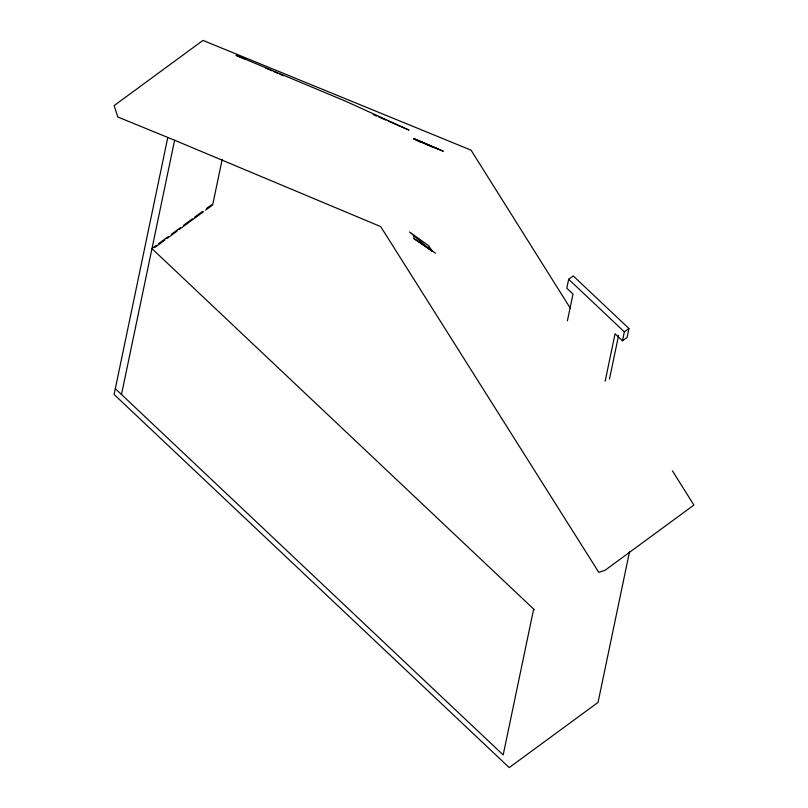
<?xml version="1.0" encoding="UTF-8"?>
<svg xmlns="http://www.w3.org/2000/svg" width="808" height="808" viewBox="0 0 808 808"><rect width="100%" height="100%" fill="white"/><g stroke="black" fill="none" stroke-linecap="round" stroke-linejoin="round"><path stroke-width="1.21" d="M167.791 137.451L114.1 394.476L509.212 767.6L598.041 702.405L629.482 551.935M121.493 394.496L174.609 140.249L117.817 116.988L114.14 105.596L202.97 40.4L471.054 150.157L570.398 308.363M222.16 159.479L212.656 204.98L205.555 210.201M605.152 381.245L615.06 333.785L622.483 340.794L627.058 337.441L628.927 328.502L573.246 275.922L568.68 279.275L566.812 288.214L572.993 294.061L567.398 320.826M533.432 610.131L503.182 754.935L115.312 388.658M609.464 379.114L618.615 335.3M622.483 340.794L624.352 331.856L628.927 328.502M152.288 248.298L156.308 245.349M158.317 243.875L168.357 236.502M171.377 234.29L180.416 227.654M183.426 225.442L192.466 218.806M194.476 217.332L202.515 211.433M206.535 208.484L211.555 204.798M154.793 247.46L164.943 240.006M166.973 238.512L177.124 231.068M179.154 229.573L203.525 211.686M432.664 147.228L413.635 138.623L443.107 151.157L413.635 138.623L419.998 142.056M174.609 140.249L380.689 226.594L598.799 572.367L605.071 570.266L693.9 505.061L672.418 470.852M245.258 59.307L236.037 55.318L346.198 101.465L409 130.078L388.244 121.109M266.014 68.276L271.781 70.771M274.084 71.771L277.548 73.265M279.851 74.255L283.315 75.75M373.256 114.625L376.71 116.12M379.013 117.12L385.931 120.109M417.968 140.36L438.138 149.157M413.767 236.279L414.08 238.653L435.552 253.197M414.08 238.653L432.29 251.419L428.725 245.763L409.545 231.997L432.29 251.419L427.806 247.258M568.68 279.275L624.352 331.856M152.177 248.834L534.442 609.818"/></g></svg>
